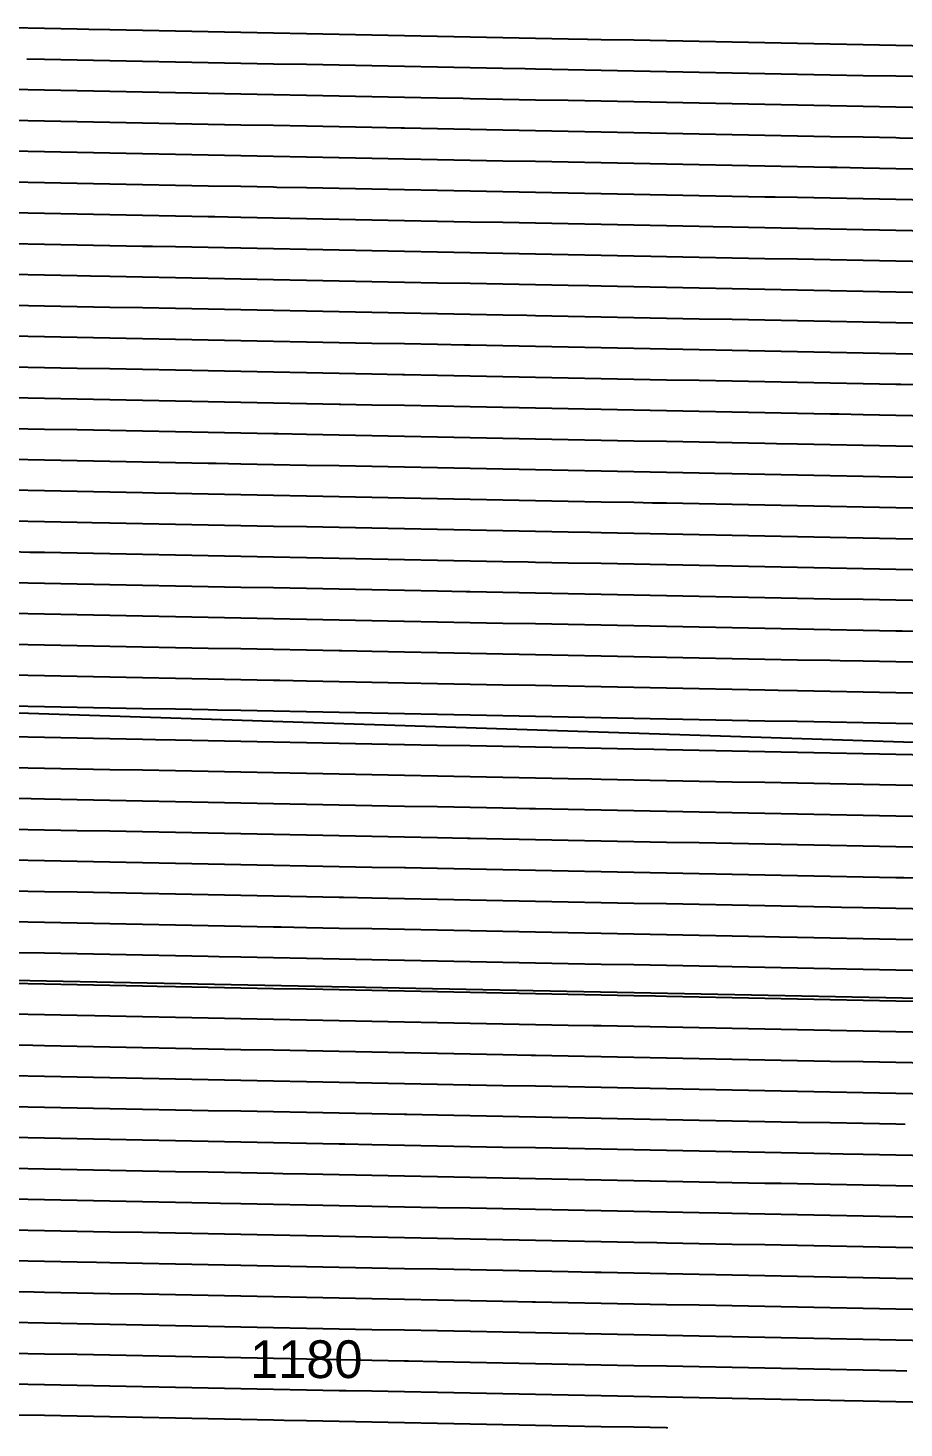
# Model space of a CAD drawing. Header units: metres. Extents: x 2416 to 4584, y 37 to 133.
# Drawn here: x 2631.9 to 2689.9, y 38.7 to 131.4 of the extents above; entities that cross this region are included whole.
import ezdxf
from ezdxf.enums import TextEntityAlignment as Align

# ---------------------------------------------------------------- set-up
doc = ezdxf.new("R2010")
doc.units = ezdxf.units.M
for name, color, linetype in [('Vs_1000', 7, 'Continuous'), ('Vs_1020', 7, 'Continuous'), ('Vs_1040', 7, 'Continuous'), ('Vs_1060', 7, 'Continuous'), ('Vs_1080', 7, 'Continuous'), ('Vs_1100', 7, 'Continuous'), ('Vs_1120', 7, 'Continuous'), ('Vs_1140', 7, 'Continuous'), ('Vs_1160', 7, 'Continuous'), ('Vs_1180', 7, 'Continuous'), ('Vs_1200', 7, 'Continuous'), ('Vs_1220', 7, 'Continuous'), ('Vs_320', 7, 'Continuous'), ('Vs_340', 7, 'Continuous'), ('Vs_360', 7, 'Continuous'), ('Vs_380', 7, 'Continuous'), ('Vs_400', 7, 'Continuous'), ('Vs_420', 7, 'Continuous'), ('Vs_440', 7, 'Continuous'), ('Vs_460', 7, 'Continuous'), ('Vs_480', 7, 'Continuous'), ('Vs_500', 7, 'Continuous'), ('Vs_520', 7, 'Continuous'), ('Vs_540', 7, 'Continuous'), ('Vs_560', 7, 'Continuous'), ('Vs_580', 7, 'Continuous'), ('Vs_600', 7, 'Continuous'), ('Vs_620', 7, 'Continuous'), ('Vs_640', 7, 'Continuous'), ('Vs_660', 7, 'Continuous'), ('Vs_680', 7, 'Continuous'), ('Vs_700', 7, 'Continuous'), ('Vs_720', 7, 'Continuous'), ('Vs_740', 7, 'Continuous'), ('Vs_760', 7, 'Continuous'), ('Vs_780', 7, 'Continuous'), ('Vs_800', 7, 'Continuous'), ('Vs_820', 7, 'Continuous'), ('Vs_840', 7, 'Continuous'), ('Vs_860', 7, 'Continuous'), ('Vs_880', 7, 'Continuous'), ('Vs_900', 7, 'Continuous'), ('Vs_920', 7, 'Continuous'), ('Vs_940', 7, 'Continuous'), ('Vs_960', 7, 'Continuous'), ('Vs_980', 7, 'Continuous')]:
    doc.layers.add(name, color=color, linetype=linetype)

msp = doc.modelspace()

# ---------------------------------------------------------------- linework, layer by layer
at = {"layer": 'Vs_1000'}
msp.add_lwpolyline([(2691.477, 60.795), (2689.309, 60.838), (2687.14, 60.88), (2684.972, 60.923), (2682.804, 60.966), (2680.636, 61.009), (2678.468, 61.052), (2676.3, 61.095), (2674.132, 61.138), (2671.964, 61.181), (2669.796, 61.224), (2667.628, 61.267), (2665.46, 61.31), (2663.292, 61.353), (2661.124, 61.396), (2661.054, 61.397), (2658.956, 61.439), (2656.787, 61.481), (2654.619, 61.524), (2652.451, 61.567), (2650.283, 61.61), (2648.115, 61.653), (2645.947, 61.696), (2643.779, 61.739), (2641.611, 61.782), (2639.443, 61.825), (2637.275, 61.868), (2635.107, 61.911), (2632.939, 61.954), (2630.771, 61.997)], dxfattribs=at)
at = {"layer": 'Vs_1020'}
msp.add_lwpolyline([(2689.935, 58.784), (2689.309, 58.796), (2687.14, 58.839), (2684.972, 58.882), (2682.804, 58.925), (2680.636, 58.968), (2678.468, 59.011), (2676.3, 59.054), (2674.132, 59.097), (2671.964, 59.14), (2669.796, 59.183), (2667.628, 59.226), (2665.46, 59.269), (2663.292, 59.311), (2661.124, 59.354), (2658.956, 59.397), (2656.942, 59.437), (2656.787, 59.44), (2654.619, 59.483), (2652.451, 59.526), (2650.283, 59.569), (2648.115, 59.612), (2645.947, 59.655), (2643.779, 59.698), (2641.611, 59.741), (2639.443, 59.784), (2637.275, 59.827), (2635.107, 59.87), (2632.939, 59.912), (2630.771, 59.955)], dxfattribs=at)
at = {"layer": 'Vs_1040'}
msp.add_lwpolyline([(2691.477, 56.712), (2689.309, 56.755), (2687.14, 56.798), (2685.823, 56.824), (2684.972, 56.841), (2682.804, 56.884), (2680.636, 56.927), (2678.468, 56.97), (2676.3, 57.013), (2674.132, 57.056), (2671.964, 57.099), (2669.796, 57.141), (2667.628, 57.184), (2665.46, 57.227), (2663.292, 57.27), (2661.124, 57.313), (2658.956, 57.356), (2656.787, 57.399), (2654.619, 57.442), (2652.83, 57.477), (2652.451, 57.485), (2650.283, 57.528), (2648.115, 57.571), (2645.947, 57.614), (2643.779, 57.657), (2641.611, 57.7), (2639.443, 57.742), (2637.275, 57.785), (2635.107, 57.828), (2632.939, 57.871), (2630.771, 57.914)], dxfattribs=at)
at = {"layer": 'Vs_1060'}
msp.add_lwpolyline([(2691.477, 54.671), (2689.309, 54.714), (2687.14, 54.757), (2684.972, 54.8), (2682.804, 54.843), (2681.711, 54.864), (2680.636, 54.886), (2678.468, 54.929), (2676.3, 54.971), (2674.132, 55.014), (2671.964, 55.057), (2669.796, 55.1), (2667.628, 55.143), (2665.46, 55.186), (2663.292, 55.229), (2661.124, 55.272), (2658.956, 55.315), (2656.787, 55.358), (2654.619, 55.401), (2652.451, 55.444), (2650.283, 55.487), (2648.718, 55.518), (2648.115, 55.53), (2645.947, 55.572), (2643.779, 55.615), (2641.611, 55.658), (2639.443, 55.701), (2637.275, 55.744), (2635.107, 55.787), (2632.939, 55.83), (2630.771, 55.873)], dxfattribs=at)
at = {"layer": 'Vs_1080'}
msp.add_lwpolyline([(2691.477, 52.63), (2689.309, 52.673), (2687.14, 52.716), (2684.972, 52.759), (2682.804, 52.801), (2680.636, 52.844), (2678.468, 52.887), (2677.599, 52.905), (2676.3, 52.93), (2674.132, 52.973), (2671.964, 53.016), (2669.796, 53.059), (2667.628, 53.102), (2665.46, 53.145), (2663.292, 53.188), (2661.124, 53.231), (2658.956, 53.274), (2656.787, 53.317), (2654.619, 53.36), (2652.451, 53.402), (2650.283, 53.445), (2648.115, 53.488), (2645.947, 53.531), (2644.606, 53.558), (2643.779, 53.574), (2641.611, 53.617), (2639.443, 53.66), (2637.275, 53.703), (2635.107, 53.746), (2632.939, 53.789), (2630.771, 53.832)], dxfattribs=at)
at = {"layer": 'Vs_1100'}
msp.add_lwpolyline([(2691.477, 50.589), (2689.309, 50.631), (2687.14, 50.674), (2684.972, 50.717), (2682.804, 50.76), (2680.636, 50.803), (2678.468, 50.846), (2676.3, 50.889), (2674.132, 50.932), (2673.487, 50.945), (2671.964, 50.975), (2669.796, 51.018), (2667.628, 51.061), (2665.46, 51.104), (2663.292, 51.147), (2661.124, 51.19), (2658.956, 51.232), (2656.787, 51.275), (2654.619, 51.318), (2652.451, 51.361), (2650.283, 51.404), (2648.115, 51.447), (2645.947, 51.49), (2643.779, 51.533), (2641.611, 51.576), (2640.494, 51.598), (2639.443, 51.619), (2637.275, 51.662), (2635.107, 51.705), (2632.939, 51.748), (2630.771, 51.791)], dxfattribs=at)
at = {"layer": 'Vs_1120'}
msp.add_lwpolyline([(2691.477, 48.547), (2689.309, 48.59), (2687.14, 48.633), (2684.972, 48.676), (2682.804, 48.719), (2680.636, 48.762), (2678.468, 48.805), (2676.3, 48.848), (2674.132, 48.891), (2671.964, 48.934), (2669.796, 48.977), (2669.375, 48.985), (2667.628, 49.02), (2665.46, 49.062), (2663.292, 49.105), (2661.124, 49.148), (2658.956, 49.191), (2656.787, 49.234), (2654.619, 49.277), (2652.451, 49.32), (2650.283, 49.363), (2648.115, 49.406), (2645.947, 49.449), (2643.779, 49.492), (2641.611, 49.535), (2639.443, 49.578), (2637.275, 49.621), (2636.383, 49.638), (2635.107, 49.663), (2632.939, 49.706), (2630.771, 49.749)], dxfattribs=at)
at = {"layer": 'Vs_1140'}
msp.add_lwpolyline([(2691.477, 46.506), (2689.309, 46.549), (2687.14, 46.592), (2684.972, 46.635), (2682.804, 46.678), (2680.636, 46.721), (2678.468, 46.764), (2676.3, 46.807), (2674.132, 46.85), (2671.964, 46.892), (2669.796, 46.935), (2667.628, 46.978), (2665.46, 47.021), (2665.263, 47.025), (2663.292, 47.064), (2661.124, 47.107), (2658.956, 47.15), (2656.787, 47.193), (2654.619, 47.236), (2652.451, 47.279), (2650.283, 47.322), (2648.115, 47.365), (2645.947, 47.408), (2643.779, 47.451), (2641.611, 47.493), (2639.443, 47.536), (2637.275, 47.579), (2635.107, 47.622), (2632.939, 47.665), (2632.271, 47.678), (2630.771, 47.708)], dxfattribs=at)
at = {"layer": 'Vs_1160'}
msp.add_lwpolyline([(2691.477, 44.465), (2689.309, 44.508), (2687.14, 44.551), (2684.972, 44.594), (2682.804, 44.637), (2680.636, 44.68), (2678.468, 44.722), (2676.3, 44.765), (2674.132, 44.808), (2671.964, 44.851), (2669.796, 44.894), (2667.628, 44.937), (2665.46, 44.98), (2663.292, 45.023), (2661.152, 45.065), (2661.124, 45.066), (2658.956, 45.109), (2656.787, 45.152), (2654.619, 45.195), (2652.451, 45.238), (2650.283, 45.281), (2648.115, 45.323), (2645.947, 45.366), (2643.779, 45.409), (2641.611, 45.452), (2639.443, 45.495), (2637.275, 45.538), (2635.107, 45.581), (2632.939, 45.624), (2630.771, 45.667)], dxfattribs=at)
at = {"layer": 'Vs_1180'}
msp.add_lwpolyline([(2690.033, 42.452), (2689.309, 42.467), (2687.14, 42.51), (2684.972, 42.552), (2682.804, 42.595), (2680.636, 42.638), (2678.468, 42.681), (2676.3, 42.724), (2674.132, 42.767), (2671.964, 42.81), (2669.796, 42.853), (2667.628, 42.896), (2665.46, 42.939), (2663.292, 42.982), (2661.124, 43.025), (2658.956, 43.068), (2657.04, 43.106), (2656.787, 43.111), (2654.619, 43.153), (2652.451, 43.196), (2650.283, 43.239), (2648.115, 43.282), (2645.947, 43.325), (2643.779, 43.368), (2641.611, 43.411), (2639.443, 43.454), (2637.275, 43.497), (2635.107, 43.54), (2632.939, 43.583), (2630.771, 43.626)], dxfattribs=at)
at = {"layer": 'Vs_1200'}
msp.add_lwpolyline([(2691.477, 40.382), (2689.309, 40.425), (2687.14, 40.468), (2685.921, 40.492), (2684.972, 40.511), (2682.804, 40.554), (2680.636, 40.597), (2678.468, 40.64), (2676.3, 40.683), (2674.132, 40.726), (2671.964, 40.769), (2669.796, 40.812), (2667.628, 40.855), (2665.46, 40.898), (2663.292, 40.941), (2661.124, 40.983), (2658.956, 41.026), (2656.787, 41.069), (2654.619, 41.112), (2652.928, 41.146), (2652.451, 41.155), (2650.283, 41.198), (2648.115, 41.241), (2645.947, 41.284), (2643.779, 41.327), (2641.611, 41.37), (2639.443, 41.413), (2637.275, 41.456), (2635.107, 41.499), (2632.939, 41.542), (2630.771, 41.584)], dxfattribs=at)
at = {"layer": 'Vs_1220'}
msp.add_lwpolyline([(2674.216, 38.683), (2674.132, 38.685), (2671.964, 38.728), (2669.796, 38.771), (2667.628, 38.813), (2665.46, 38.856), (2663.292, 38.899), (2661.124, 38.942), (2658.956, 38.985), (2656.787, 39.028), (2654.619, 39.071), (2652.451, 39.114), (2650.283, 39.157), (2648.816, 39.186), (2648.115, 39.2), (2645.947, 39.243), (2643.779, 39.286), (2641.611, 39.329), (2639.443, 39.372), (2637.275, 39.414), (2635.107, 39.457), (2632.939, 39.5), (2630.771, 39.543)], dxfattribs=at)
at = {"layer": 'Vs_320'}
msp.add_lwpolyline([(2691.477, 130.196), (2689.309, 130.239), (2687.14, 130.282), (2684.972, 130.325), (2682.804, 130.368), (2680.636, 130.411), (2678.468, 130.454), (2676.3, 130.496), (2674.132, 130.539), (2671.964, 130.582), (2669.796, 130.625), (2668.887, 130.643), (2667.628, 130.668), (2665.46, 130.711), (2663.292, 130.754), (2661.124, 130.797), (2658.956, 130.84), (2656.787, 130.883), (2654.619, 130.926), (2652.451, 130.969), (2650.283, 131.012), (2648.115, 131.055), (2645.947, 131.097), (2643.779, 131.14), (2641.611, 131.183), (2639.443, 131.226), (2637.275, 131.269), (2635.894, 131.296), (2635.107, 131.312), (2632.939, 131.355), (2630.771, 131.398)], dxfattribs=at)
at = {"layer": 'Vs_340'}
msp.add_lwpolyline([(2691.477, 128.155), (2689.309, 128.198), (2687.14, 128.241), (2684.972, 128.284), (2682.804, 128.326), (2680.636, 128.369), (2678.468, 128.412), (2676.3, 128.455), (2674.132, 128.498), (2671.964, 128.541), (2669.796, 128.584), (2667.628, 128.627), (2665.46, 128.67), (2664.775, 128.683), (2663.292, 128.713), (2661.124, 128.756), (2658.956, 128.799), (2656.787, 128.842), (2654.619, 128.885), (2652.451, 128.927), (2650.283, 128.97), (2648.115, 129.013), (2645.947, 129.056), (2643.779, 129.099), (2641.611, 129.142), (2639.443, 129.185), (2637.275, 129.228), (2635.107, 129.271), (2632.939, 129.314), (2631.782, 129.337)], dxfattribs=at)
at = {"layer": 'Vs_360'}
msp.add_lwpolyline([(2691.477, 126.114), (2689.309, 126.156), (2687.14, 126.199), (2684.972, 126.242), (2682.804, 126.285), (2680.636, 126.328), (2678.468, 126.371), (2676.3, 126.414), (2674.132, 126.457), (2671.964, 126.5), (2669.796, 126.543), (2667.628, 126.586), (2665.46, 126.629), (2663.292, 126.672), (2661.124, 126.715), (2660.663, 126.724), (2658.956, 126.757), (2656.787, 126.8), (2654.619, 126.843), (2652.451, 126.886), (2650.283, 126.929), (2648.115, 126.972), (2645.947, 127.015), (2643.779, 127.058), (2641.611, 127.101), (2639.443, 127.144), (2637.275, 127.187), (2635.107, 127.23), (2632.939, 127.273), (2630.771, 127.316)], dxfattribs=at)
at = {"layer": 'Vs_380'}
msp.add_lwpolyline([(2691.477, 124.072), (2689.544, 124.111), (2689.309, 124.115), (2687.14, 124.158), (2684.972, 124.201), (2682.804, 124.244), (2680.636, 124.287), (2678.468, 124.33), (2676.3, 124.373), (2674.132, 124.416), (2671.964, 124.459), (2669.796, 124.502), (2667.628, 124.545), (2665.46, 124.587), (2663.292, 124.63), (2661.124, 124.673), (2658.956, 124.716), (2656.787, 124.759), (2656.552, 124.764), (2654.619, 124.802), (2652.451, 124.845), (2650.283, 124.888), (2648.115, 124.931), (2645.947, 124.974), (2643.779, 125.017), (2641.611, 125.06), (2639.443, 125.103), (2637.275, 125.146), (2635.107, 125.188), (2632.939, 125.231), (2630.771, 125.274)], dxfattribs=at)
at = {"layer": 'Vs_400'}
msp.add_lwpolyline([(2691.477, 122.031), (2689.309, 122.074), (2687.14, 122.117), (2685.432, 122.151), (2684.972, 122.16), (2682.804, 122.203), (2680.636, 122.246), (2678.468, 122.289), (2676.3, 122.332), (2674.132, 122.375), (2671.964, 122.417), (2669.796, 122.46), (2667.628, 122.503), (2665.46, 122.546), (2663.292, 122.589), (2661.124, 122.632), (2658.956, 122.675), (2656.787, 122.718), (2654.619, 122.761), (2652.451, 122.804), (2652.44, 122.804), (2650.283, 122.847), (2648.115, 122.89), (2645.947, 122.933), (2643.779, 122.976), (2641.611, 123.018), (2639.443, 123.061), (2637.275, 123.104), (2635.107, 123.147), (2632.939, 123.19), (2630.771, 123.233)], dxfattribs=at)
at = {"layer": 'Vs_420'}
msp.add_lwpolyline([(2691.477, 119.99), (2689.309, 120.033), (2687.14, 120.076), (2684.972, 120.119), (2682.804, 120.162), (2681.321, 120.191), (2680.636, 120.205), (2678.468, 120.247), (2676.3, 120.29), (2674.132, 120.333), (2671.964, 120.376), (2669.796, 120.419), (2667.628, 120.462), (2665.46, 120.505), (2663.292, 120.548), (2661.124, 120.591), (2658.956, 120.634), (2656.787, 120.677), (2654.619, 120.72), (2652.451, 120.763), (2650.283, 120.806), (2648.328, 120.844), (2648.115, 120.848), (2645.947, 120.891), (2643.779, 120.934), (2641.611, 120.977), (2639.443, 121.02), (2637.275, 121.063), (2635.107, 121.106), (2632.939, 121.149), (2630.771, 121.192)], dxfattribs=at)
at = {"layer": 'Vs_440'}
msp.add_lwpolyline([(2691.477, 117.949), (2689.309, 117.992), (2687.14, 118.035), (2684.972, 118.077), (2682.804, 118.12), (2680.636, 118.163), (2678.468, 118.206), (2677.209, 118.231), (2676.3, 118.249), (2674.132, 118.292), (2671.964, 118.335), (2669.796, 118.378), (2667.628, 118.421), (2665.46, 118.464), (2663.292, 118.507), (2661.124, 118.55), (2658.956, 118.593), (2656.787, 118.635), (2654.619, 118.678), (2652.451, 118.721), (2650.283, 118.764), (2648.115, 118.807), (2645.947, 118.85), (2644.216, 118.884), (2643.779, 118.893), (2641.611, 118.936), (2639.443, 118.979), (2637.275, 119.022), (2635.107, 119.065), (2632.939, 119.108), (2630.771, 119.151)], dxfattribs=at)
at = {"layer": 'Vs_460'}
msp.add_lwpolyline([(2691.477, 115.907), (2689.309, 115.95), (2687.14, 115.993), (2684.972, 116.036), (2682.804, 116.079), (2680.636, 116.122), (2678.468, 116.165), (2676.3, 116.208), (2674.132, 116.251), (2673.097, 116.271), (2671.964, 116.294), (2669.796, 116.337), (2667.628, 116.38), (2665.46, 116.423), (2663.292, 116.465), (2661.124, 116.508), (2658.956, 116.551), (2656.787, 116.594), (2654.619, 116.637), (2652.451, 116.68), (2650.283, 116.723), (2648.115, 116.766), (2645.947, 116.809), (2643.779, 116.852), (2641.611, 116.895), (2640.104, 116.925), (2639.443, 116.938), (2637.275, 116.981), (2635.107, 117.024), (2632.939, 117.066), (2630.771, 117.109)], dxfattribs=at)
at = {"layer": 'Vs_480'}
msp.add_lwpolyline([(2691.477, 113.866), (2689.309, 113.909), (2687.14, 113.952), (2684.972, 113.995), (2682.804, 114.038), (2680.636, 114.081), (2678.468, 114.124), (2676.3, 114.167), (2674.132, 114.21), (2671.964, 114.253), (2669.796, 114.295), (2668.985, 114.312), (2667.628, 114.338), (2665.46, 114.381), (2663.292, 114.424), (2661.124, 114.467), (2658.956, 114.51), (2656.787, 114.553), (2654.619, 114.596), (2652.451, 114.639), (2650.283, 114.682), (2648.115, 114.725), (2645.947, 114.768), (2643.779, 114.811), (2641.611, 114.854), (2639.443, 114.896), (2637.275, 114.939), (2635.992, 114.965), (2635.107, 114.982), (2632.939, 115.025), (2630.771, 115.068)], dxfattribs=at)
at = {"layer": 'Vs_500'}
msp.add_lwpolyline([(2691.477, 111.825), (2689.309, 111.868), (2687.14, 111.911), (2684.972, 111.954), (2682.804, 111.997), (2680.636, 112.04), (2678.468, 112.083), (2676.3, 112.125), (2674.132, 112.168), (2671.964, 112.211), (2669.796, 112.254), (2667.628, 112.297), (2665.46, 112.34), (2664.873, 112.352), (2663.292, 112.383), (2661.124, 112.426), (2658.956, 112.469), (2656.787, 112.512), (2654.619, 112.555), (2652.451, 112.598), (2650.283, 112.641), (2648.115, 112.684), (2645.947, 112.726), (2643.779, 112.769), (2641.611, 112.812), (2639.443, 112.855), (2637.275, 112.898), (2635.107, 112.941), (2632.939, 112.984), (2631.88, 113.005), (2630.771, 113.027)], dxfattribs=at)
at = {"layer": 'Vs_520'}
msp.add_lwpolyline([(2691.477, 109.784), (2689.309, 109.827), (2687.14, 109.87), (2684.972, 109.913), (2682.804, 109.955), (2680.636, 109.998), (2678.468, 110.041), (2676.3, 110.084), (2674.132, 110.127), (2671.964, 110.17), (2669.796, 110.213), (2667.628, 110.256), (2665.46, 110.299), (2663.292, 110.342), (2661.124, 110.385), (2660.761, 110.392), (2658.956, 110.428), (2656.787, 110.471), (2654.619, 110.514), (2652.451, 110.556), (2650.283, 110.599), (2648.115, 110.642), (2645.947, 110.685), (2643.779, 110.728), (2641.611, 110.771), (2639.443, 110.814), (2637.275, 110.857), (2635.107, 110.9), (2632.939, 110.943), (2630.771, 110.986)], dxfattribs=at)
at = {"layer": 'Vs_540'}
msp.add_lwpolyline([(2691.477, 107.743), (2689.642, 107.779), (2689.309, 107.785), (2687.14, 107.828), (2684.972, 107.871), (2682.804, 107.914), (2680.636, 107.957), (2678.468, 108), (2676.3, 108.043), (2674.132, 108.086), (2671.964, 108.129), (2669.796, 108.172), (2667.628, 108.215), (2665.46, 108.258), (2663.292, 108.301), (2661.124, 108.344), (2658.956, 108.386), (2656.787, 108.429), (2656.649, 108.432), (2654.619, 108.472), (2652.451, 108.515), (2650.283, 108.558), (2648.115, 108.601), (2645.947, 108.644), (2643.779, 108.687), (2641.611, 108.73), (2639.443, 108.773), (2637.275, 108.816), (2635.107, 108.859), (2632.939, 108.902), (2630.771, 108.945)], dxfattribs=at)
at = {"layer": 'Vs_560'}
msp.add_lwpolyline([(2691.477, 105.701), (2689.309, 105.744), (2687.14, 105.787), (2685.53, 105.819), (2684.972, 105.83), (2682.804, 105.873), (2680.636, 105.916), (2678.468, 105.959), (2676.3, 106.002), (2674.132, 106.045), (2671.964, 106.088), (2669.796, 106.131), (2667.628, 106.174), (2665.46, 106.216), (2663.292, 106.259), (2661.124, 106.302), (2658.956, 106.345), (2656.787, 106.388), (2654.619, 106.431), (2652.537, 106.472), (2652.451, 106.474), (2650.283, 106.517), (2648.115, 106.56), (2645.947, 106.603), (2643.779, 106.646), (2641.611, 106.689), (2639.443, 106.732), (2637.275, 106.775), (2635.107, 106.817), (2632.939, 106.86), (2630.771, 106.903)], dxfattribs=at)
at = {"layer": 'Vs_580'}
msp.add_lwpolyline([(2691.477, 103.66), (2689.309, 103.703), (2687.14, 103.746), (2684.972, 103.789), (2682.804, 103.832), (2681.418, 103.859), (2680.636, 103.875), (2678.468, 103.918), (2676.3, 103.961), (2674.132, 104.004), (2671.964, 104.046), (2669.796, 104.089), (2667.628, 104.132), (2665.46, 104.175), (2663.292, 104.218), (2661.124, 104.261), (2658.956, 104.304), (2656.787, 104.347), (2654.619, 104.39), (2652.451, 104.433), (2650.283, 104.476), (2648.425, 104.513), (2648.115, 104.519), (2645.947, 104.562), (2643.779, 104.605), (2641.611, 104.647), (2639.443, 104.69), (2637.275, 104.733), (2635.107, 104.776), (2632.939, 104.819), (2630.771, 104.862)], dxfattribs=at)
at = {"layer": 'Vs_600'}
msp.add_lwpolyline([(2691.477, 101.619), (2689.309, 101.662), (2687.14, 101.705), (2684.972, 101.748), (2682.804, 101.791), (2680.636, 101.834), (2678.468, 101.876), (2677.306, 101.899), (2676.3, 101.919), (2674.132, 101.962), (2671.964, 102.005), (2669.796, 102.048), (2667.628, 102.091), (2665.46, 102.134), (2663.292, 102.177), (2661.124, 102.22), (2658.956, 102.263), (2656.787, 102.306), (2654.619, 102.349), (2652.451, 102.392), (2650.283, 102.435), (2648.115, 102.477), (2645.947, 102.52), (2644.313, 102.553), (2643.779, 102.563), (2641.611, 102.606), (2639.443, 102.649), (2637.275, 102.692), (2635.107, 102.735), (2632.939, 102.778), (2630.771, 102.821)], dxfattribs=at)
at = {"layer": 'Vs_620'}
msp.add_lwpolyline([(2691.477, 99.578), (2689.309, 99.621), (2687.14, 99.664), (2684.972, 99.706), (2682.804, 99.749), (2680.636, 99.792), (2678.468, 99.835), (2676.3, 99.878), (2674.132, 99.921), (2673.194, 99.94), (2671.964, 99.964), (2669.796, 100.007), (2667.628, 100.05), (2665.46, 100.093), (2663.292, 100.136), (2661.124, 100.179), (2658.956, 100.222), (2656.787, 100.265), (2654.619, 100.307), (2652.451, 100.35), (2650.283, 100.393), (2648.115, 100.436), (2645.947, 100.479), (2643.779, 100.522), (2641.611, 100.565), (2640.202, 100.593), (2639.443, 100.608), (2637.275, 100.651), (2635.107, 100.694), (2632.939, 100.737), (2630.771, 100.78)], dxfattribs=at)
at = {"layer": 'Vs_640'}
msp.add_lwpolyline([(2691.477, 97.536), (2689.309, 97.579), (2687.14, 97.622), (2684.972, 97.665), (2682.804, 97.708), (2680.636, 97.751), (2678.468, 97.794), (2676.3, 97.837), (2674.132, 97.88), (2671.964, 97.923), (2669.796, 97.966), (2669.082, 97.98), (2667.628, 98.009), (2665.46, 98.052), (2663.292, 98.095), (2661.124, 98.137), (2658.956, 98.18), (2656.787, 98.223), (2654.619, 98.266), (2652.451, 98.309), (2650.283, 98.352), (2648.115, 98.395), (2645.947, 98.438), (2643.779, 98.481), (2641.611, 98.524), (2639.443, 98.567), (2637.275, 98.61), (2636.09, 98.633), (2635.107, 98.653), (2632.939, 98.696), (2630.771, 98.738)], dxfattribs=at)
at = {"layer": 'Vs_660'}
msp.add_lwpolyline([(2691.477, 95.495), (2689.309, 95.538), (2687.14, 95.581), (2684.972, 95.624), (2682.804, 95.667), (2680.636, 95.71), (2678.468, 95.753), (2676.3, 95.796), (2674.132, 95.839), (2671.964, 95.882), (2669.796, 95.925), (2667.628, 95.967), (2665.46, 96.01), (2664.971, 96.02), (2663.292, 96.053), (2661.124, 96.096), (2658.956, 96.139), (2656.787, 96.182), (2654.619, 96.225), (2652.451, 96.268), (2650.283, 96.311), (2648.115, 96.354), (2645.947, 96.397), (2643.779, 96.44), (2641.611, 96.483), (2639.443, 96.526), (2637.275, 96.568), (2635.107, 96.611), (2632.939, 96.654), (2631.978, 96.673), (2630.771, 96.697)], dxfattribs=at)
at = {"layer": 'Vs_680'}
msp.add_lwpolyline([(2691.477, 93.454), (2689.309, 93.497), (2687.14, 93.54), (2684.972, 93.583), (2682.804, 93.626), (2680.636, 93.669), (2678.468, 93.712), (2676.3, 93.755), (2674.132, 93.797), (2671.964, 93.84), (2669.796, 93.883), (2667.628, 93.926), (2665.46, 93.969), (2663.292, 94.012), (2661.124, 94.055), (2660.859, 94.06), (2658.956, 94.098), (2656.787, 94.141), (2654.619, 94.184), (2652.451, 94.227), (2650.283, 94.27), (2648.115, 94.313), (2645.947, 94.356), (2643.779, 94.398), (2641.611, 94.441), (2639.443, 94.484), (2637.275, 94.527), (2635.107, 94.57), (2632.939, 94.613), (2630.771, 94.656)], dxfattribs=at)
at = {"layer": 'Vs_700'}
msp.add_lwpolyline([(2691.477, 91.413), (2689.74, 91.447), (2689.309, 91.456), (2687.14, 91.499), (2684.972, 91.542), (2682.804, 91.585), (2680.636, 91.627), (2678.468, 91.67), (2676.3, 91.713), (2674.132, 91.756), (2671.964, 91.799), (2669.796, 91.842), (2667.628, 91.885), (2665.46, 91.928), (2663.292, 91.971), (2661.124, 92.014), (2658.956, 92.057), (2656.787, 92.1), (2656.747, 92.101), (2654.619, 92.143), (2652.451, 92.186), (2650.283, 92.228), (2648.115, 92.271), (2645.947, 92.314), (2643.779, 92.357), (2641.611, 92.4), (2639.443, 92.443), (2637.275, 92.486), (2635.107, 92.529), (2632.939, 92.572), (2630.771, 92.615)], dxfattribs=at)
at = {"layer": 'Vs_720'}
msp.add_lwpolyline([(2691.477, 89.372), (2689.309, 89.415), (2687.14, 89.457), (2685.628, 89.487), (2684.972, 89.5), (2682.804, 89.543), (2680.636, 89.586), (2678.468, 89.629), (2676.3, 89.672), (2674.132, 89.715), (2671.964, 89.758), (2669.796, 89.801), (2667.628, 89.844), (2665.46, 89.887), (2663.292, 89.93), (2661.124, 89.973), (2658.956, 90.016), (2656.787, 90.058), (2654.619, 90.101), (2652.635, 90.141), (2652.451, 90.144), (2650.283, 90.187), (2648.115, 90.23), (2645.947, 90.273), (2643.779, 90.316), (2641.611, 90.359), (2639.443, 90.402), (2637.275, 90.445), (2635.107, 90.488), (2632.939, 90.531), (2630.771, 90.574)], dxfattribs=at)
at = {"layer": 'Vs_740'}
msp.add_lwpolyline([(2691.477, 87.33), (2689.309, 87.373), (2687.14, 87.416), (2684.972, 87.459), (2682.804, 87.502), (2681.516, 87.528), (2680.636, 87.545), (2678.468, 87.588), (2676.3, 87.631), (2674.132, 87.674), (2671.964, 87.717), (2669.796, 87.76), (2667.628, 87.803), (2665.46, 87.846), (2663.292, 87.888), (2661.124, 87.931), (2658.956, 87.974), (2656.787, 88.017), (2654.619, 88.06), (2652.451, 88.103), (2650.283, 88.146), (2648.523, 88.181), (2648.115, 88.189), (2645.947, 88.232), (2643.779, 88.275), (2641.611, 88.318), (2639.443, 88.361), (2637.275, 88.404), (2635.107, 88.447), (2632.939, 88.489), (2630.771, 88.532)], dxfattribs=at)
at = {"layer": 'Vs_760'}
msp.add_lwpolyline([(2691.477, 85.289), (2689.309, 85.332), (2687.14, 85.375), (2684.972, 85.418), (2682.804, 85.461), (2680.636, 85.504), (2678.468, 85.547), (2677.404, 85.568), (2676.3, 85.59), (2674.132, 85.633), (2671.964, 85.676), (2669.796, 85.718), (2667.628, 85.761), (2665.46, 85.804), (2663.292, 85.847), (2661.124, 85.89), (2658.956, 85.933), (2656.787, 85.976), (2654.619, 86.019), (2652.451, 86.062), (2650.283, 86.105), (2648.115, 86.148), (2645.947, 86.191), (2644.411, 86.221), (2643.779, 86.234), (2641.611, 86.277), (2639.443, 86.319), (2637.275, 86.362), (2635.107, 86.405), (2632.939, 86.448), (2630.771, 86.491)], dxfattribs=at)
at = {"layer": 'Vs_780'}
msp.add_lwpolyline([(2691.477, 83.248), (2689.309, 83.291), (2687.14, 83.334), (2684.972, 83.377), (2682.804, 83.42), (2680.636, 83.463), (2678.468, 83.506), (2676.3, 83.548), (2674.132, 83.591), (2673.292, 83.608), (2671.964, 83.634), (2669.796, 83.677), (2667.628, 83.72), (2665.46, 83.763), (2663.292, 83.806), (2661.124, 83.849), (2658.956, 83.892), (2656.787, 83.935), (2654.619, 83.978), (2652.451, 84.021), (2650.283, 84.064), (2648.115, 84.107), (2645.947, 84.149), (2643.779, 84.192), (2641.611, 84.235), (2640.299, 84.261), (2639.443, 84.278), (2637.275, 84.321), (2635.107, 84.364), (2632.939, 84.407), (2630.771, 84.45)], dxfattribs=at)
at = {"layer": 'Vs_800'}
msp.add_lwpolyline([(2691.477, 81.207), (2689.309, 81.25), (2687.14, 81.293), (2684.972, 81.336), (2682.804, 81.378), (2680.636, 81.421), (2678.468, 81.464), (2676.3, 81.507), (2674.132, 81.55), (2671.964, 81.593), (2669.796, 81.636), (2669.18, 81.648), (2667.628, 81.679), (2665.46, 81.722), (2663.292, 81.765), (2661.124, 81.808), (2658.956, 81.851), (2656.787, 81.894), (2654.619, 81.937), (2652.451, 81.979), (2650.283, 82.022), (2648.115, 82.065), (2645.947, 82.108), (2643.779, 82.151), (2641.611, 82.194), (2639.443, 82.237), (2637.275, 82.28), (2636.187, 82.302), (2635.107, 82.323), (2632.939, 82.366), (2630.771, 82.409)], dxfattribs=at)
at = {"layer": 'Vs_820'}
for points in [[(2418.3, 93.031), (3070.464, 71.662)], [(2691.477, 79.166), (2689.309, 79.208), (2687.14, 79.251), (2684.972, 79.294), (2682.804, 79.337), (2680.636, 79.38), (2678.468, 79.423), (2676.3, 79.466), (2674.132, 79.509), (2671.964, 79.552), (2669.796, 79.595), (2667.628, 79.638), (2665.46, 79.681), (2665.068, 79.688), (2663.292, 79.724), (2661.124, 79.767), (2658.956, 79.809), (2656.787, 79.852), (2654.619, 79.895), (2652.451, 79.938), (2650.283, 79.981), (2648.115, 80.024), (2645.947, 80.067), (2643.779, 80.11), (2641.611, 80.153), (2639.443, 80.196), (2637.275, 80.239), (2635.107, 80.282), (2632.939, 80.325), (2632.075, 80.342), (2630.771, 80.368)]]:
    msp.add_lwpolyline(points, dxfattribs=at)
at = {"layer": 'Vs_840'}
msp.add_lwpolyline([(2691.477, 77.124), (2689.309, 77.167), (2687.14, 77.21), (2684.972, 77.253), (2682.804, 77.296), (2680.636, 77.339), (2678.468, 77.382), (2676.3, 77.425), (2674.132, 77.468), (2671.964, 77.511), (2669.796, 77.554), (2667.628, 77.597), (2665.46, 77.639), (2663.292, 77.682), (2661.124, 77.725), (2660.956, 77.729), (2658.956, 77.768), (2656.787, 77.811), (2654.619, 77.854), (2652.451, 77.897), (2650.283, 77.94), (2648.115, 77.983), (2645.947, 78.026), (2643.779, 78.069), (2641.611, 78.112), (2639.443, 78.155), (2637.275, 78.198), (2635.107, 78.24), (2632.939, 78.283), (2630.771, 78.326)], dxfattribs=at)
at = {"layer": 'Vs_860'}
msp.add_lwpolyline([(2691.477, 75.083), (2689.837, 75.116), (2689.309, 75.126), (2687.14, 75.169), (2684.972, 75.212), (2682.804, 75.255), (2680.636, 75.298), (2678.468, 75.341), (2676.3, 75.384), (2674.132, 75.427), (2671.964, 75.469), (2669.796, 75.512), (2667.628, 75.555), (2665.46, 75.598), (2663.292, 75.641), (2661.124, 75.684), (2658.956, 75.727), (2656.844, 75.769), (2656.787, 75.77), (2654.619, 75.813), (2652.451, 75.856), (2650.283, 75.899), (2648.115, 75.942), (2645.947, 75.985), (2643.779, 76.028), (2641.611, 76.07), (2639.443, 76.113), (2637.275, 76.156), (2635.107, 76.199), (2632.939, 76.242), (2630.771, 76.285)], dxfattribs=at)
at = {"layer": 'Vs_880'}
msp.add_lwpolyline([(2691.477, 73.042), (2689.309, 73.085), (2687.14, 73.128), (2685.725, 73.156), (2684.972, 73.171), (2682.804, 73.214), (2680.636, 73.257), (2678.468, 73.299), (2676.3, 73.342), (2674.132, 73.385), (2671.964, 73.428), (2669.796, 73.471), (2667.628, 73.514), (2665.46, 73.557), (2663.292, 73.6), (2661.124, 73.643), (2658.956, 73.686), (2656.787, 73.729), (2654.619, 73.772), (2652.733, 73.809), (2652.451, 73.815), (2650.283, 73.858), (2648.115, 73.9), (2645.947, 73.943), (2643.779, 73.986), (2641.611, 74.029), (2639.443, 74.072), (2637.275, 74.115), (2635.107, 74.158), (2632.939, 74.201), (2630.771, 74.244)], dxfattribs=at)
at = {"layer": 'Vs_900'}
msp.add_lwpolyline([(2691.477, 71.001), (2689.309, 71.044), (2687.14, 71.087), (2684.972, 71.129), (2682.804, 71.172), (2681.613, 71.196), (2680.636, 71.215), (2678.468, 71.258), (2676.3, 71.301), (2674.132, 71.344), (2671.964, 71.387), (2669.796, 71.43), (2667.628, 71.473), (2665.46, 71.516), (2663.292, 71.559), (2661.124, 71.602), (2658.956, 71.645), (2656.787, 71.688), (2654.619, 71.73), (2652.451, 71.773), (2650.283, 71.816), (2648.621, 71.849), (2648.115, 71.859), (2645.947, 71.902), (2643.779, 71.945), (2641.611, 71.988), (2639.443, 72.031), (2637.275, 72.074), (2635.107, 72.117), (2632.939, 72.16), (2630.771, 72.203)], dxfattribs=at)
at = {"layer": 'Vs_920'}
msp.add_lwpolyline([(2691.477, 68.959), (2689.309, 69.002), (2687.14, 69.045), (2684.972, 69.088), (2682.804, 69.131), (2680.636, 69.174), (2678.468, 69.217), (2677.502, 69.236), (2676.3, 69.26), (2674.132, 69.303), (2671.964, 69.346), (2669.796, 69.389), (2667.628, 69.432), (2665.46, 69.475), (2663.292, 69.518), (2661.124, 69.56), (2658.956, 69.603), (2656.787, 69.646), (2654.619, 69.689), (2652.451, 69.732), (2650.283, 69.775), (2648.115, 69.818), (2645.947, 69.861), (2644.509, 69.889), (2643.779, 69.904), (2641.611, 69.947), (2639.443, 69.99), (2637.275, 70.033), (2635.107, 70.076), (2632.939, 70.119), (2630.771, 70.161)], dxfattribs=at)
at = {"layer": 'Vs_940'}
for points in [[(2418.3, 72.575), (3381.71, 53.369)], [(2691.477, 66.918), (2689.309, 66.961), (2687.14, 67.004), (2684.972, 67.047), (2682.804, 67.09), (2680.636, 67.133), (2678.468, 67.176), (2676.3, 67.219), (2674.132, 67.262), (2673.39, 67.276), (2671.964, 67.305), (2669.796, 67.348), (2667.628, 67.39), (2665.46, 67.433), (2663.292, 67.476), (2661.124, 67.519), (2658.956, 67.562), (2656.787, 67.605), (2654.619, 67.648), (2652.451, 67.691), (2650.283, 67.734), (2648.115, 67.777), (2645.947, 67.82), (2643.779, 67.863), (2641.611, 67.906), (2640.397, 67.93), (2639.443, 67.949), (2637.275, 67.991), (2635.107, 68.034), (2632.939, 68.077), (2630.771, 68.12)]]:
    msp.add_lwpolyline(points, dxfattribs=at)
at = {"layer": 'Vs_960'}
msp.add_lwpolyline([(2691.477, 64.877), (2689.309, 64.92), (2687.14, 64.963), (2684.972, 65.006), (2682.804, 65.049), (2680.636, 65.092), (2678.468, 65.135), (2676.3, 65.178), (2674.132, 65.22), (2671.964, 65.263), (2669.796, 65.306), (2669.278, 65.317), (2667.628, 65.349), (2665.46, 65.392), (2663.292, 65.435), (2661.124, 65.478), (2658.956, 65.521), (2656.787, 65.564), (2654.619, 65.607), (2652.451, 65.65), (2650.283, 65.693), (2648.115, 65.736), (2645.947, 65.779), (2643.779, 65.821), (2641.611, 65.864), (2639.443, 65.907), (2637.275, 65.95), (2636.285, 65.97), (2635.107, 65.993), (2632.939, 66.036), (2630.771, 66.079)], dxfattribs=at)
at = {"layer": 'Vs_980'}
msp.add_lwpolyline([(2691.477, 62.836), (2689.309, 62.879), (2687.14, 62.922), (2684.972, 62.965), (2682.804, 63.008), (2680.636, 63.05), (2678.468, 63.093), (2676.3, 63.136), (2674.132, 63.179), (2671.964, 63.222), (2669.796, 63.265), (2667.628, 63.308), (2665.46, 63.351), (2665.166, 63.357), (2663.292, 63.394), (2661.124, 63.437), (2658.956, 63.48), (2656.787, 63.523), (2654.619, 63.566), (2652.451, 63.609), (2650.283, 63.651), (2648.115, 63.694), (2645.947, 63.737), (2643.779, 63.78), (2641.611, 63.823), (2639.443, 63.866), (2637.275, 63.909), (2635.107, 63.952), (2632.939, 63.995), (2632.173, 64.01), (2630.771, 64.038)], dxfattribs=at)

# ---------------------------------------------------------------- texts
at = {"layer": 'Vs_1180'}
msp.add_text('1180', height=2.5, dxfattribs=at).set_placement((2650.283, 43.239), align=Align.MIDDLE_CENTER)

doc.saveas('drawing.dxf')
